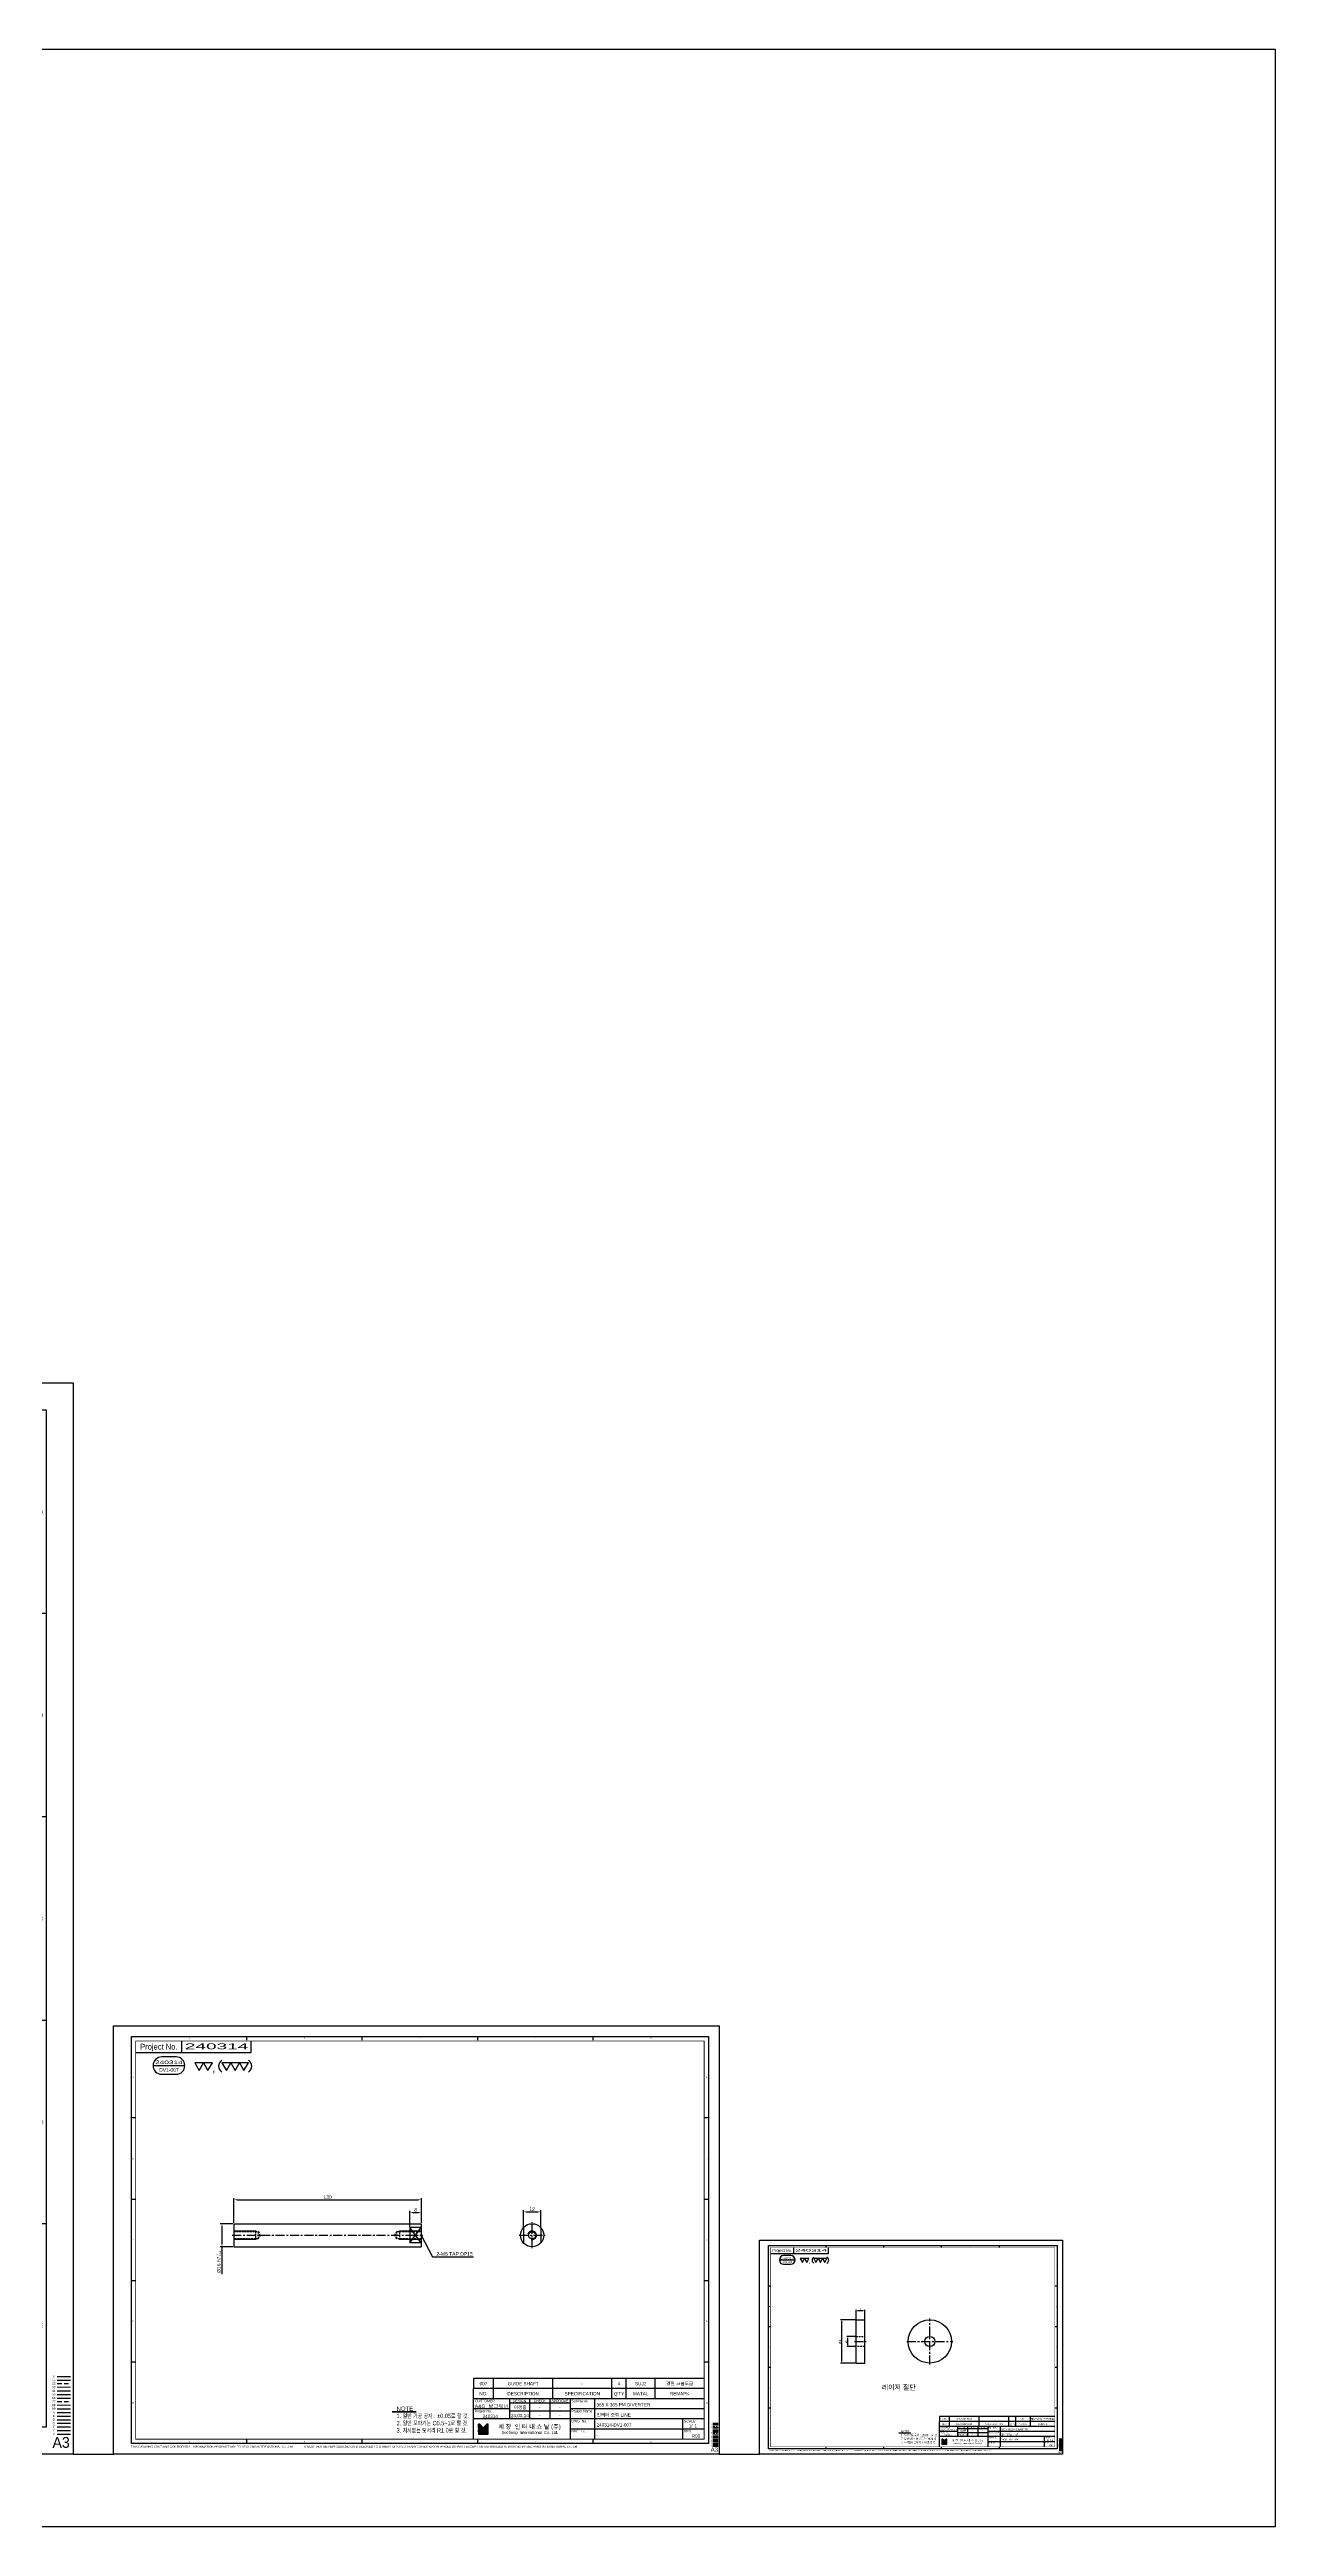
# Model space of a CAD drawing. Header units: inches. Extents: x 0 to 77285, y -118 to 40065.
# Drawn here: x 74775 to 75625, y 24867 to 26584 of the extents above; entities that cross this region are included whole.
import ezdxf
from ezdxf.enums import TextEntityAlignment as Align

# ---------------------------------------------------------------- set-up
doc = ezdxf.new("R2010")
doc.units = ezdxf.units.IN
doc.header["$LTSCALE"] = 5
doc.header["$MEASUREMENT"] = 0
for name, pattern in [('CENTER', [2, 1.25, -0.25, 0.25, -0.25]), ('HIDDEN', [0.375, 0.25, -0.125]), ('PHANTOM', [2.5, 1.25, -0.25, 0.25, -0.25, 0.25, -0.25])]:
    doc.linetypes.add(name, pattern=pattern)
for name, color, linetype in [('11', 1, 'CENTER'), ('22', 2, 'HIDDEN'), ('44', 4, 'Continuous'), ('55', 5, 'Continuous'), ('66', 6, 'PHANTOM'), ('77', 40, 'HIDDEN'), ('99', 181, 'Continuous'), ('A', 8, 'Continuous'), ('B', 123, 'Continuous'), ('D', 3, 'Continuous'), ('G', 231, 'Continuous'), ('T', 3, 'Continuous'), ('VV', 1, 'Continuous'), ('Y', 60, 'Continuous')]:
    doc.layers.add(name, color=color, linetype=linetype)
doc.layers.add('33', color=3, linetype='PHANTOM', lineweight=9)
doc.layers.add('88', color=35, linetype='Continuous', lineweight=5)
doc.styles.add('SCI', font='')
doc.styles.get('SCI').set_extended_font_data('Gulim')
doc.dimstyles.new('SCH', dxfattribs={"dimtxt": 2.5, "dimasz": 2, "dimexe": 1.25, "dimexo": 0.625, "dimtad": 1, "dimdec": 8, "dimtxsty": 'SCI', "dimcen": 2.5, "dimclrd": 4, "dimclre": 4, "dimclrt": 7, "dimadec": 8, "dimazin": 2, "dimtfac": 1, "dimtdec": 8, "dimtmove": 0, "dimatfit": 3, "dimfxl": 1, "dimarcsym": 0})

# ---------------------------------------------------------------- blocks, each defined once
blk = doc.blocks.new('A$C362a6d6b')
for p, q in [((-15, 0), (15, 0)), ((-15, 0), (-15, -6)), ((15, 0), (15, -6)), ((-15, -6), (15, -6))]:
    blk.add_line(p, q)
at = {"layer": '11'}
blk.add_line((0, 1), (0, -7), dxfattribs=at)
at = {"layer": '22'}
for p, q in [((-3.5, -6), (-3.5, 0)), ((3.5, 0), (3.5, -6))]:
    blk.add_line(p, q, dxfattribs=at)
blk = doc.blocks.new('A$Cec0c863b')
for p, q in [((8, 0), (-8, 0)), ((-8, 0), (-8, -130)), ((8, 0), (8, -130)), ((8, -130), (-8, -130)), ((5.3, -122), (-5.3, -122)), ((-5.3, -130), (-5.3, -122)), ((5.3, -130), (5.3, -122))]:
    blk.add_line(p, q)
at = {"layer": '11'}
blk.add_line((0, 1), (0, -131), dxfattribs=at)
at = {"layer": '22'}
for p, q in [((-2.5, -17), (-2.5, 0)), ((2.5, 0), (2.5, -17)), ((3, -15), (-3, -15)), ((0, -18.4), (-2.5, -17)), ((2.5, -17), (-2.5, -17)), ((2.5, -17), (0, -18.4)), ((-3, -115), (3, -115)), ((-2.5, -113), (0, -111.6)), ((-2.5, -130), (-2.5, -113)), ((-2.5, -113), (2.5, -113)), ((0, -111.6), (2.5, -113)), ((2.5, -113), (2.5, -130))]:
    blk.add_line(p, q, dxfattribs=at)
at = {"layer": 'A'}
for p, q in [((-5.3, -122), (5.3, -130)), ((-5.3, -130), (5.3, -122))]:
    blk.add_line(p, q, dxfattribs=at)
at = {"layer": 'T'}
for p, q in [((-3, -15), (-3, 0)), ((3, 0), (3, -15)), ((-2.5, -15.9), (-3, -15)), ((3, -15), (2.5, -15.9)), ((-3, -115), (-2.5, -114.1)), ((-3, -130), (-3, -115)), ((2.5, -114.1), (3, -115)), ((3, -115), (3, -130))]:
    blk.add_line(p, q, dxfattribs=at)
blk = doc.blocks.new('J2')
for p, q in [((0, 2.25), (-2.6, 2.25)), ((-2.6, 2.25), (-1.3, 0)), ((-1.3, 0), (0, 2.25)), ((2.6, 2.25), (0, 2.25)), ((0, 2.25), (1.3, 0)), ((1.3, 0), (2.6, 2.25))]:
    blk.add_line(p, q)
blk = doc.blocks.new('J3')
for p, q in [((-3.9, 2.25), (-2.6, 0)), ((-1.3, 2.25), (-3.9, 2.25)), ((-2.6, 0), (-1.3, 2.25)), ((-1.3, 2.25), (0, 0)), ((1.3, 2.25), (-1.3, 2.25)), ((0, 0), (1.3, 2.25)), ((1.3, 2.25), (2.6, 0)), ((3.9, 2.25), (1.3, 2.25)), ((2.6, 0), (3.9, 2.25))]:
    blk.add_line(p, q)
blk = doc.blocks.new('A$C645fd8c3')
at = {"linetype": 'Continuous'}
h = blk.add_hatch(dxfattribs=at)
h.set_pattern_fill('ANSI31', color=5, scale=0.563055, style=0)
h.set_pattern_definition([(45, (-482.600826, -378.99261), (-0.04976753, 0.04976753), [])])
h.paths.add_polyline_path([(259.73, -279.27), (259.73, -276.17), (258.74, -276.17), (256.35, -278.56), (253.96, -276.17), (252.97, -276.17), (252.97, -279.27)])
h.paths.add_polyline_path([(252.97, -279.83), (252.97, -282.93), (259.73, -282.93), (259.73, -279.83)])
at = {"color": 2}
for p, q in [((12.5, -289.5), (12.5, -7.5)), ((12.5, -7.5), (412.5, -7.5)), ((92.5, -10), (92.5, -7.5)), ((172.5, -10), (172.5, -7.5)), ((252.5, -10), (252.5, -7.5)), ((332.5, -10), (332.5, -7.5)), ((412.5, -7.5), (412.5, -289.5)), ((15, -63.9), (12.5, -63.9)), ((412.5, -63.9), (410, -63.9)), ((15, -120.3), (12.5, -120.3)), ((412.5, -120.3), (410, -120.3)), ((15, -176.7), (12.5, -176.7)), ((412.5, -176.7), (410, -176.7)), ((15, -233.1), (12.5, -233.1)), ((412.5, -233.1), (410, -233.1)), ((92.5, -289.5), (92.5, -287)), ((172.5, -289.5), (172.5, -287)), ((252.5, -289.5), (252.5, -287)), ((332.5, -289.5), (332.5, -287)), ((412.5, -289.5), (12.5, -289.5))]:
    blk.add_line(p, q, dxfattribs=at)
at = {"color": 40}
for p, q in [((47.5, -18.5), (47.5, -10.5)), ((95.5, -18.5), (95.5, -10.5))]:
    blk.add_line(p, q, dxfattribs=at)
at = {"color": 7, "linetype": 'Continuous'}
blk.add_line((27.52, -27.62), (49.52, -27.62), dxfattribs=at)
for p, q in [((409.5, -244.5), (249.5, -244.5)), ((249.5, -244.5), (249.5, -251.5)), ((249.5, -286.5), (249.5, -251.5)), ((409.5, -251.5), (249.5, -251.5)), ((409.5, -258.5), (249.5, -258.5)), ((316.5, -258.5), (316.5, -286.5)), ((316.5, -261.5), (274.5, -261.5)), ((316.5, -267), (274.5, -267)), ((415.59, -275.4), (419.2, -275.4))]:
    blk.add_line(p, q)
at = {"color": 3}
for p, q in [((263.5, -251.5), (263.5, -244.5)), ((304.5, -251.5), (304.5, -244.5)), ((345.5, -251.5), (345.5, -244.5)), ((355.5, -251.5), (355.5, -244.5)), ((375.5, -251.5), (375.5, -244.5)), ((263.5, -258.5), (263.5, -251.5)), ((304.5, -258.5), (304.5, -251.5)), ((345.5, -258.5), (345.5, -251.5)), ((355.5, -258.5), (355.5, -251.5)), ((375.5, -258.5), (375.5, -251.5)), ((274.5, -258.5), (274.5, -272.5)), ((288.5, -258.5), (288.5, -272.5)), ((302.5, -258.5), (302.5, -272.5)), ((333.5, -258.5), (333.5, -286.5)), ((274.5, -265.5), (249.5, -265.5)), ((409.58, -265.5), (316.5, -265.5)), ((409.5, -272.5), (249.5, -272.5)), ((409.58, -279.5), (316.5, -279.5))]:
    blk.add_line(p, q, dxfattribs=at)
at = {"color": 5, "linetype": 'Continuous'}
for p, q in [((252.97, -276.17), (252.97, -279.27)), ((253.96, -276.17), (252.97, -276.17)), ((259.73, -279.27), (252.97, -279.27)), ((252.97, -279.83), (252.97, -282.93)), ((259.73, -279.83), (252.97, -279.83)), ((253.96, -276.17), (256.35, -278.56)), ((258.74, -276.17), (256.35, -278.56)), ((259.73, -276.17), (258.74, -276.17)), ((259.73, -279.27), (259.73, -276.17)), ((259.73, -282.93), (259.73, -279.83)), ((252.97, -282.93), (259.73, -282.93))]:
    blk.add_line(p, q, dxfattribs=at)
at = {"color": 40, "const_width": 0.5}
blk.add_lwpolyline([(15.5, -286.5), (15.5, -10.5), (409.5, -10.5), (409.5, -286.5)], close=True, dxfattribs=at)
at = {"color": 40}
blk.add_lwpolyline([(15.5, -18.5), (95.5, -18.5)], dxfattribs=at)
blk.add_lwpolyline([(33.52, -21.62, 1), (33.52, -33.62), (43.52, -33.62, 1), (43.52, -21.62)], format="xyb", close=True)
at = {"color": 3}
blk.add_lwpolyline([(193.31, -267.35), (209.91, -267.35)], dxfattribs=at)
at = {"const_width": 0.257}
blk.add_lwpolyline([(193.31, -268.04), (209.91, -268.04)], dxfattribs=at)
for centre, start, end in [((77.61, -27.99), 120, 240), ((91.22, -27.99), 300, 60)]:
    blk.add_arc(centre, 4.69, start, end)
at = {"layer": '11'}
blk.add_line((415.59, -276.4), (419.2, -276.4), dxfattribs=at)
at = {"layer": '22'}
blk.add_line((415.59, -277.4), (419.2, -277.4), dxfattribs=at)
at = {"layer": '33'}
blk.add_line((415.59, -278.4), (419.2, -278.4), dxfattribs=at)
at = {"layer": '44'}
blk.add_line((415.59, -279.4), (419.2, -279.4), dxfattribs=at)
at = {"layer": '55'}
blk.add_line((415.59, -280.4), (419.2, -280.4), dxfattribs=at)
at = {"layer": '66'}
blk.add_line((415.59, -281.4), (419.2, -281.4), dxfattribs=at)
at = {"layer": '77'}
blk.add_line((415.59, -282.4), (419.2, -282.4), dxfattribs=at)
at = {"layer": '88'}
blk.add_line((415.59, -283.4), (419.2, -283.4), dxfattribs=at)
at = {"layer": '99'}
blk.add_line((415.59, -284.4), (419.2, -284.4), dxfattribs=at)
at = {"layer": 'A'}
blk.add_line((415.59, -285.4), (419.2, -285.4), dxfattribs=at)
at = {"layer": 'B'}
blk.add_line((415.59, -286.4), (419.2, -286.4), dxfattribs=at)
at = {"layer": 'D'}
blk.add_line((415.59, -287.4), (419.2, -287.4), dxfattribs=at)
at = {"layer": 'Defpoints', "color": 1}
blk.add_lwpolyline([(0, -297), (0, 0), (420, 0), (420, -297)], close=True, dxfattribs=at)
at = {"layer": 'G'}
blk.add_line((415.59, -288.4), (419.2, -288.4), dxfattribs=at)
at = {"layer": 'T'}
for p, q in [((394.5, -272.5), (394.5, -286.5)), ((415.59, -289.4), (419.2, -289.4))]:
    blk.add_line(p, q, dxfattribs=at)
at = {"layer": 'VV'}
blk.add_line((415.59, -291.4), (419.2, -291.4), dxfattribs=at)
at = {"layer": 'Y'}
blk.add_line((415.59, -290.4), (419.2, -290.4), dxfattribs=at)
at = {"xscale": 2.34375, "yscale": 2.34375, "zscale": 2.34375}
for name, p in [('J2', (62.5, -31.03)), ('J3', (84.42, -31.03))]:
    blk.add_blockref(name, p, dxfattribs=at)
at = {"style": 'SCI'}
for s, height, p in [('Project No.', 4, (31.5, -14.5)), (',', 5.86, (69.61, -29.14)), ('NO.', 2.308, (256.5, -255)), ('DESCRIPTION', 2.3077, (284, -255)), ('SPECIFICATION', 2.3077, (325, -255)), ("Q'TY", 2.308, (350.5, -255)), ('MATAL', 2.308, (365.5, -255)), ('REMAPK', 2.308, (392.5, -255)), ('DESIGN', 1.731, (281.5, -260)), ('CHECK', 1.731, (295.5, -260)), ('APPROVE', 1.731, (309.5, -260)), ('이경중', 2.308, (282, -264.44)), ('-', 2.31, (295.5, -264.25)), ('-', 2.31, (309.5, -264.25)), ('세 창  인 터 내 쇼 날 (주)', 3.0296, (288.44, -277.82)), ('Sechang  International  Co.,Ltd.', 2.0198, (288.72, -281.87)), ('0', 0.6, (414.6, -275.37))]:
    blk.add_text(s, height=height, dxfattribs=at).set_placement(p, align=Align.MIDDLE_CENTER)
at = {"color": 2, "style": 'SCI'}
for s, p in [('1', (52.5, -8.75)), ('2', (132.5, -8.75)), ('3', (212.5, -8.75)), ('4', (292.5, -8.75)), ('5', (372.5, -8.75)), ('A', (13.75, -35.7)), ('A', (411.25, -35.7)), ('B', (13.75, -92.1)), ('B', (411.25, -92.1)), ('C', (13.75, -148.5)), ('C', (411.25, -148.5)), ('D', (13.75, -204.9)), ('D', (411.25, -204.9)), ('E', (13.75, -261.3)), ('E', (411.25, -261.3)), ('E', (411.25, -261.3)), ('1', (52.5, -288.25)), ('2', (132.5, -288.25)), ('3', (212.5, -288.25)), ('4', (292.5, -288.25)), ('5', (372.5, -288.25))]:
    blk.add_text(s, height=1, dxfattribs=at).set_placement(p, align=Align.MIDDLE_CENTER)
at = {"style": 'SCI'}
for s, height, p in [('CUSTOMER', 1.731, (250.65, -260)), ('Sub Name', 1.731, (317.5, -260)), ('Project No.', 1.7308, (250.5, -267)), ('Project Name', 1.7308, (317.5, -267)), ('DWG. No.', 1.731, (317.5, -274)), ('SCALE', 1.731, (395.5, -274)), ('REF. No.', 1.731, (317.5, -281)), ('REV.', 1.731, (395.5, -281))]:
    blk.add_text(s, height=height, dxfattribs=at).set_placement(p, align=Align.MIDDLE_LEFT)
at = {"color": 40, "style": 'SCI'}
for s, height, p in [('-', 2.31, (295.5, -269.75)), ('-', 2.31, (309.5, -269.75)), ('1/', 2.308, (400.15, -277.29))]:
    blk.add_text(s, height=height, dxfattribs=at).set_placement(p, align=Align.MIDDLE_CENTER)
at = {"color": 3, "linetype": 'Continuous', "style": 'SCI'}
for s, p in [('THIS DRAWING CONTAINS CONFIDENTIAL INFORMATION PROPRIETARY TO SECHANG INTERNATIONAL Co., Ltd  ', (12.11, -292.46)), ('IT MUST NOT BE REPRODUCED OR DISCLOSED TO OTHERS OR USED IN ANY OTHER WAY IN WHOLE OR PART EXCEPT AN AUTHORIZED IN WRITING BY SECHANG INTERNATIONAL Co., Ltd.', (131.88, -292.43))]:
    blk.add_text(s, height=1.5, dxfattribs=at).set_placement(p)
at = {"color": 2, "style": 'SCI'}
blk.add_text('A3', height=3, dxfattribs=at).set_placement((419.05, -296.11), align=Align.BOTTOM_RIGHT)
at = {"color": 40, "insert": (196.28, -263.89), "char_height": 3, "attachment_point": 1, "style": 'SCI'}
blk.add_mtext_dynamic_manual_height_columns('NOTE{\\W0.8;\\P1. 일반 가공 공차 : %%P0.05로 할 것.\\P2. 일반 모따기는 C0.5~1로 할 것.\\P3. 지시없는 모서리 R1.0로 할 것.}', width=205.982, gutter_width=1.29, heights=[0], dxfattribs=at)
at = {"layer": '11', "style": 'SCI'}
blk.add_text('11', height=0.6, dxfattribs=at).set_placement((414.6, -276.37), align=Align.MIDDLE_CENTER)
at = {"layer": '22', "style": 'SCI'}
blk.add_text('22', height=0.6, dxfattribs=at).set_placement((414.6, -277.37), align=Align.MIDDLE_CENTER)
at = {"layer": '33', "style": 'SCI'}
blk.add_text('33', height=0.6, dxfattribs=at).set_placement((414.6, -278.37), align=Align.MIDDLE_CENTER)
at = {"layer": '44', "style": 'SCI'}
blk.add_text('44', height=0.6, dxfattribs=at).set_placement((414.6, -279.37), align=Align.MIDDLE_CENTER)
at = {"layer": '55', "style": 'SCI'}
blk.add_text('55', height=0.6, dxfattribs=at).set_placement((414.6, -280.37), align=Align.MIDDLE_CENTER)
at = {"layer": '66', "style": 'SCI'}
blk.add_text('66', height=0.6, dxfattribs=at).set_placement((414.6, -281.37), align=Align.MIDDLE_CENTER)
at = {"layer": '77', "style": 'SCI'}
blk.add_text('77', height=0.6, dxfattribs=at).set_placement((414.6, -282.37), align=Align.MIDDLE_CENTER)
at = {"layer": '88', "style": 'SCI'}
blk.add_text('88', height=0.6, dxfattribs=at).set_placement((414.6, -283.37), align=Align.MIDDLE_CENTER)
at = {"layer": '99', "style": 'SCI'}
blk.add_text('99', height=0.6, dxfattribs=at).set_placement((414.6, -284.37), align=Align.MIDDLE_CENTER)
at = {"layer": 'A', "style": 'SCI'}
blk.add_text('A', height=0.6, dxfattribs=at).set_placement((414.6, -285.37), align=Align.MIDDLE_CENTER)
at = {"layer": 'B', "style": 'SCI'}
blk.add_text('B', height=0.6, dxfattribs=at).set_placement((414.6, -286.37), align=Align.MIDDLE_CENTER)
at = {"layer": 'D', "style": 'SCI'}
blk.add_text('D', height=0.6, dxfattribs=at).set_placement((414.6, -287.37), align=Align.MIDDLE_CENTER)
at = {"layer": 'G', "style": 'SCI'}
blk.add_text('G', height=0.6, dxfattribs=at).set_placement((414.6, -288.37), align=Align.MIDDLE_CENTER)
at = {"layer": 'T', "style": 'SCI'}
blk.add_text('T', height=0.6, dxfattribs=at).set_placement((414.6, -289.37), align=Align.MIDDLE_CENTER)
at = {"layer": 'VV', "style": 'SCI'}
blk.add_text('V', height=0.6, dxfattribs=at).set_placement((414.6, -291.37), align=Align.MIDDLE_CENTER)
at = {"layer": 'Y', "style": 'SCI'}
blk.add_text('Y', height=0.6, dxfattribs=at).set_placement((414.6, -290.37), align=Align.MIDDLE_CENTER)
blk = doc.blocks.new('A$C2bec1594')
for p, q in [((-6, 5.3), (-6, -5.3)), ((6, 5.3), (6, -5.3))]:
    blk.add_line(p, q)
for radius in [8, 2.46]:
    blk.add_circle((0, 0), radius)
at = {"layer": '11'}
for p, q in [((-9, 0), (9, 0)), ((0, -9), (0, 9))]:
    blk.add_line(p, q, dxfattribs=at)
at = {"layer": 'T'}
blk.add_arc((0, 0), 3, 255, 165, dxfattribs=at)
blk = doc.blocks.new('*D2015')
at = {"color": 4, "lineweight": -2, "transparency": 16777216}
for p, q in [((74902, 25077.2), (74893.2, 25077.2)), ((74894.5, 25075.2), (74894.5, 25063.2)), ((74902, 25061.2), (74893.2, 25061.2)), ((74894.5, 25061.2), (74894.5, 25042.2))]:
    blk.add_line(p, q, dxfattribs=at)
at = {"color": 4, "transparency": 16777216}
for points in [[(74894.1, 25075.2), (74894.8, 25075.2), (74894.5, 25077.2)], [(74894.1, 25063.2), (74894.8, 25063.2), (74894.5, 25061.2)]]:
    blk.add_solid(points, dxfattribs=at)
at = {"layer": 'Defpoints', "color": 0, "transparency": 16777216}
for p in [(74902.7, 25077.2), (74894.5, 25061.2), (74902.7, 25061.2)]:
    blk.add_point(p, dxfattribs=at)
at = {"color": 7, "transparency": 16777216, "insert": (74892.3, 25050.7), "char_height": 2.5, "attachment_point": 5, "rotation": 90, "style": 'SCI'}
blk.add_mtext('\\A1;%%C16{\\H1.00x; h7{\\H0.5x;\\S 0^ -0.02;}}', dxfattribs=at)
blk = doc.blocks.new('*D2016')
at = {"color": 4, "lineweight": -2, "transparency": 16777216}
for p, q in [((74902.7, 25077.8), (74902.7, 25095)), ((74904.7, 25093.8), (75030.7, 25093.8)), ((75032.7, 25077.8), (75032.7, 25095))]:
    blk.add_line(p, q, dxfattribs=at)
at = {"color": 4, "transparency": 16777216}
for points in [[(74904.7, 25094.1), (74904.7, 25093.5), (74902.7, 25093.8)], [(75030.7, 25094.1), (75030.7, 25093.5), (75032.7, 25093.8)]]:
    blk.add_solid(points, dxfattribs=at)
at = {"layer": 'Defpoints', "color": 0, "transparency": 16777216}
for p in [(75032.7, 25093.8), (74902.7, 25077.2), (75032.7, 25077.2)]:
    blk.add_point(p, dxfattribs=at)
at = {"color": 7, "transparency": 16777216, "insert": (74967.7, 25095.7), "char_height": 2.5, "attachment_point": 5, "style": 'SCI'}
blk.add_mtext('130', dxfattribs=at)
blk = doc.blocks.new('*D2017')
at = {"color": 4, "lineweight": -2, "transparency": 16777216}
for p, q in [((75024.7, 25075.1), (75024.7, 25086.2)), ((75026.7, 25084.9), (75030.7, 25084.9)), ((75032.7, 25077.8), (75032.7, 25086.2))]:
    blk.add_line(p, q, dxfattribs=at)
at = {"color": 4, "transparency": 16777216}
for points in [[(75026.7, 25085.3), (75026.7, 25084.6), (75024.7, 25084.9)], [(75030.7, 25085.3), (75030.7, 25084.6), (75032.7, 25084.9)]]:
    blk.add_solid(points, dxfattribs=at)
at = {"layer": 'Defpoints', "color": 0, "transparency": 16777216}
for p in [(75032.7, 25084.9), (75024.7, 25074.5), (75032.7, 25077.2)]:
    blk.add_point(p, dxfattribs=at)
at = {"color": 7, "transparency": 16777216, "insert": (75028.7, 25086.8), "char_height": 2.5, "attachment_point": 5, "style": 'SCI'}
blk.add_mtext('8', dxfattribs=at)
blk = doc.blocks.new('*D2018')
at = {"color": 4, "lineweight": -2, "transparency": 16777216}
for p, q in [((75103.5, 25075.1), (75103.5, 25086.6)), ((75105.5, 25085.4), (75113.5, 25085.4)), ((75115.5, 25075.1), (75115.5, 25086.6))]:
    blk.add_line(p, q, dxfattribs=at)
at = {"color": 4, "transparency": 16777216}
for points in [[(75105.5, 25085.7), (75105.5, 25085), (75103.5, 25085.4)], [(75113.5, 25085.7), (75113.5, 25085), (75115.5, 25085.4)]]:
    blk.add_solid(points, dxfattribs=at)
at = {"layer": 'Defpoints', "color": 0, "transparency": 16777216}
for p in [(75115.5, 25085.4), (75103.5, 25074.5), (75115.5, 25074.5)]:
    blk.add_point(p, dxfattribs=at)
at = {"color": 7, "transparency": 16777216, "insert": (75109.5, 25087.3), "char_height": 2.5, "attachment_point": 5, "style": 'SCI'}
blk.add_mtext('12', dxfattribs=at)
blk = doc.blocks.new('A$Ce148fc61')
for radius in [15, 3.5]:
    blk.add_circle((0, 0), radius)
at = {"layer": '11'}
for p, q in [((-16, 0), (16, 0)), ((0, -16), (0, 16))]:
    blk.add_line(p, q, dxfattribs=at)
blk = doc.blocks.new('*D2020')
at = {"color": 4, "lineweight": -2, "transparency": 16777216}
for p, q in [((75334, 25010.9), (75334, 25017.5)), ((75339, 25016.9), (75335, 25016.9)), ((75340, 25010.9), (75340, 25017.5))]:
    blk.add_line(p, q, dxfattribs=at)
at = {"color": 4, "transparency": 16777216}
for points in [[(75335, 25017), (75335, 25016.7), (75334, 25016.9)], [(75339, 25017), (75339, 25016.7), (75340, 25016.9)]]:
    blk.add_solid(points, dxfattribs=at)
at = {"layer": 'Defpoints', "color": 0, "transparency": 16777216}
for p in [(75334, 25016.9), (75334, 25010.6), (75340, 25010.6)]:
    blk.add_point(p, dxfattribs=at)
at = {"color": 7, "transparency": 16777216, "insert": (75337, 25017.8), "char_height": 1.25, "attachment_point": 5, "style": 'SCI'}
blk.add_mtext('6', dxfattribs=at)
blk = doc.blocks.new('*D2021')
at = {"color": 4, "lineweight": -2, "transparency": 16777216}
for p, q in [((75333.7, 24999.1), (75327.5, 24999.1)), ((75328.1, 24998.1), (75328.1, 24993.1)), ((75333.7, 24992.1), (75327.5, 24992.1))]:
    blk.add_line(p, q, dxfattribs=at)
at = {"color": 4, "transparency": 16777216}
for points in [[(75327.9, 24998.1), (75328.3, 24998.1), (75328.1, 24999.1)], [(75327.9, 24993.1), (75328.3, 24993.1), (75328.1, 24992.1)]]:
    blk.add_solid(points, dxfattribs=at)
at = {"layer": 'Defpoints', "color": 0, "transparency": 16777216}
for p in [(75334, 24999.1), (75328.1, 24992.1), (75334, 24992.1)]:
    blk.add_point(p, dxfattribs=at)
at = {"color": 7, "transparency": 16777216, "insert": (75327.1, 24995.6), "char_height": 1.25, "attachment_point": 5, "rotation": 90, "style": 'SCI'}
blk.add_mtext('%%C7', dxfattribs=at)
blk = doc.blocks.new('*D2022')
at = {"color": 4, "lineweight": -2, "transparency": 16777216}
for p, q in [((75333.7, 25010.6), (75323.2, 25010.6)), ((75323.9, 25009.6), (75323.9, 24981.6)), ((75333.7, 24980.6), (75323.2, 24980.6))]:
    blk.add_line(p, q, dxfattribs=at)
at = {"color": 4, "transparency": 16777216}
for points in [[(75323.7, 25009.6), (75324, 25009.6), (75323.9, 25010.6)], [(75323.7, 24981.6), (75324, 24981.6), (75323.9, 24980.6)]]:
    blk.add_solid(points, dxfattribs=at)
at = {"layer": 'Defpoints', "color": 0, "transparency": 16777216}
for p in [(75334, 25010.6), (75323.9, 24980.6), (75334, 24980.6)]:
    blk.add_point(p, dxfattribs=at)
at = {"color": 7, "transparency": 16777216, "insert": (75322.9, 24995.6), "char_height": 1.25, "attachment_point": 5, "rotation": 90, "style": 'SCI'}
blk.add_mtext('%%C30', dxfattribs=at)

msp = doc.modelspace()

# ---------------------------------------------------------------- linework, layer by layer
msp.add_lwpolyline([(71242.24907534, 24867.38723426), (75624.6909504, 24867.38723426), (75624.6909504, 26583.94407367), (71242.24907534, 26583.94407367)], close=True)
at = {"layer": 'Defpoints'}
for p, q in [((74791.39200302, 24917.38723426), (74819.22058855, 24917.38723426)), ((75239.22058855, 24917.38723426), (75267.04917409, 24917.38723426))]:
    msp.add_line(p, q, dxfattribs=at)

# ---------------------------------------------------------------- block references
at = {"color": 3}
for p, xscale, yscale, zscale in [((73741.39200302, 25659.88723426), 2.5, 2.5, 2.5), ((75267.04917409, 25065.88723426), 0.5, 0.5, 0.5)]:
    msp.add_blockref('A$C645fd8c3', p, dxfattribs=dict(at, xscale=xscale, yscale=yscale, zscale=zscale))
msp.add_blockref('A$C645fd8c3', (74819.22058855, 25214.38723426), dxfattribs=at)
at = {"rotation": 90}
for name, p in [('A$Cec0c863b', (74902.65900941, 25069.21241394)), ('A$C362a6d6b', (75333.97415261, 24995.60604872))]:
    msp.add_blockref(name, p, dxfattribs=at)
for name, p in [('A$C2bec1594', (75109.48588017, 25069.21241394)), ('A$Ce148fc61', (75385.12012633, 24995.60604872))]:
    msp.add_blockref(name, p)

# ---------------------------------------------------------------- texts
at = {"style": 'SCI'}
for height, width, p, p2 in [(4, 2.339307, (74868.77318618, 25198.13670337), (74912.73097913, 25198.13670337)), (2.5, 1.63101, (74848.1437609, 25187.79605121), (74867.29890066, 25187.79605121)), (1.25, 1.63101, (75281.51076026, 25052.59164274), (75291.08833014, 25052.59164274)), (2, 2.339307, (75291.8254729, 25057.76196881), (75313.80436938, 25057.76196881))]:
    msp.add_text('240314', height=height, dxfattribs=dict(at, width=width)).set_placement(p, p2, align=Align.FIT)
for s, height, p in [('DV1-007', 2.5, (74857.74446498, 25183.76785215)), ('DV1-008', 1.25, (75286.3111123, 25050.57754321)), ('007', 2.307692308, (75075.72058855, 24966.38723426)), ('GUIDE SHAFT', 2.3076923077, (75103.22058855, 24966.38724252)), ('-', 2.30769231, (75144.22058855, 24966.38723426)), ('4', 2.30769231, (75169.72058855, 24966.38723426)), ('SUJ2', 2.307692308, (75184.72058855, 24966.38723426)), ('경질 크롬도금', 2.307692308, (75211.72058855, 24966.38723426)), ('008', 1.153846154, (75395.29917409, 24941.88723426)), ('SENSOR DOG', 1.153846154, (75409.04917409, 24941.88723839)), ('-', 1.15384615, (75429.54917409, 24941.88723426)), ('1', 1.15384615, (75442.29917409, 24941.88723426)), ('SS41', 1.153846154, (75449.79917409, 24941.88723426)), ('페인트(RAL 7035 반광)', 1.1538461538, (75463.29917409, 24941.88723426))]:
    msp.add_text(s, height=height, dxfattribs=at).set_placement(p, align=Align.MIDDLE_CENTER)
at = {"color": 40, "style": 'SCI'}
for s, height, p in [('레이져 절단', 3.461538462, (75351.78973409, 24963.73362536)), ('365 X 365 PM DIVERTER', 2.3076923077, (75154.11630901, 24951.73338811)), ('인버터 조립 LINE', 2.3076923077, (75154.11630901, 24944.73338811)), ('-', 2.30769231, (75154.11630901, 24930.88723426)), ('240314-DV1-007', 2.3076923077, (75154.11630901, 24937.81031118)), ('1', 2.30769231, (75222.01119483, 24937.02184965)), ('365 X 365 PM DIVERTER', 1.1538461538, (75434.49703432, 24934.56031118)), ('240314-DV1-008', 1.1538461538, (75434.49703432, 24927.59877272)), ('인버터 조립 LINE', 1.1538461538, (75434.49703432, 24931.06031118)), ('0.5', 1.153846154, (75468.44447723, 24927.20454195)), ('-', 1.15384615, (75434.49703432, 24924.13723426))]:
    msp.add_text(s, height=height, dxfattribs=at).set_placement(p, align=Align.MIDDLE_LEFT)
at = {"color": 40, "style": 'SCI', "width": 1.12551}
for height, p, p2 in [(2.307692308, (75069.67808664, 24949.58285734), (75093.06097358, 24949.58285734)), (1.153846154, (75392.27792313, 24933.4850458), (75403.9693666, 24933.4850458))]:
    msp.add_text('A&G_보그워너', height=height, dxfattribs=at).set_placement(p, p2, align=Align.FIT)
at = {"color": 40, "style": 'SCI'}
for s, height, p in [('240314', 2.307692308, (75080.43044447, 24943.75261888)), ('24.03.14', 2.307692308, (75100.96350364, 24944.27184965)), ('R00', 2.307692308, (75223.0667424, 24930.09877272)), ('240314', 1.153846154, (75397.65410205, 24930.56992657)), ('24.03.14', 1.153846154, (75407.92063163, 24930.82954195)), ('R00', 1.153846154, (75468.97225101, 24923.74300349))]:
    msp.add_text(s, height=height, dxfattribs=at).set_placement(p, align=Align.MIDDLE_CENTER)
at = {"color": 7, "insert": (75043.14649033, 25054.98210987), "char_height": 2.5, "attachment_point": 7, "style": 'SCI'}
msp.add_mtext('2-M6 TAP DP15', dxfattribs=at)

# ---------------------------------------------------------------- dimensions: what is measured, and where the dimension line sits
for base, p1, p2, override, picture, middle in [((75032.6590094072, 25093.78884232), (74902.6590094072, 25077.2124139433), (75032.6590094072, 25077.2124139433), {"dimcen": 1}, '*D2016', (74967.6590094072, 25095.6987957154)), ((75032.6590094072, 25084.936826009), (75024.6590094072, 25074.5039165655), (75032.6590094072, 25077.2124139433), {"dimcen": 1}, '*D2017', (75028.6590094072, 25086.8434505097)), ((75115.4858801731, 25085.3679654226), (75103.4858801731, 25074.5039165655), (75115.4858801731, 25074.5039165655), {"dimcen": 1}, '*D2018', (75109.4858801731, 25087.2779188181)), ((75333.9741526058, 25016.8718829661), (75339.9741526058, 25010.6060487215), (75333.9741526058, 25010.6060487215), {"dimscale": 0.5, "dimcen": 1}, '*D2020', (75336.9741526058, 25017.8251952164))]:
    dim = msp.add_linear_dim(base=base, p1=p1, p2=p2, dimstyle='SCH', override=override)
    dim.commit()
    dim.dimension.update_dxf_attribs({"geometry": picture, "text_midpoint": middle})
for base, p1, p2, text, override, picture, middle in [((74894.4658059503, 25061.2124139434), (74902.6590094072, 25077.2124139433), (74902.6590094072, 25061.2124139433), '%%C<>{\\H1.00x; h7{\\H0.5x;\\S 0^ -0.02;}}', {"dimpost": '', "dimcen": 1, "dimtol": 0, "dimlim": 0, "dimtp": 0, "dimtm": 0.018, "dimtfac": 1, "dimtdec": 2, "dimtolj": 1, "dimtzin": 8}, '*D2015', (74892.2576390617, 25050.6812887769)), ((75323.873769333, 24980.6060487215), (75333.9741526058, 25010.6060487215), (75333.9741526058, 24980.6060487215), '%%C<>', {"dimscale": 0.5, "dimcen": 1}, '*D2022', (75322.888832582, 24995.6060487215)), ((75328.1084428981, 24992.1060487215), (75333.9741526058, 24999.1060487215), (75333.9741526058, 24992.1060487215), '%%C<>', {"dimscale": 0.5, "dimcen": 1}, '*D2021', (75327.1243383708, 24995.6060487215))]:
    dim = msp.add_linear_dim(base=base, p1=p1, p2=p2, angle=90, text=text, dimstyle='SCH', override=override)
    dim.commit()
    dim.dimension.update_dxf_attribs({"geometry": picture, "text_midpoint": middle})

# ---------------------------------------------------------------- leaders
at = {"annotation_type": 0, "has_hookline": 1, "hookline_direction": 0, "text_width": 25.5758988}
msp.add_leader([(75032.65900941, 25069.21241394), (75040.52149033, 25054.35710987), (75042.52149033, 25054.35710987)], dimstyle='SCH', override={"dimgap": 0.625, "dimtad": 1, "dimcen": 1}, dxfattribs=at)

doc.saveas('drawing.dxf')
